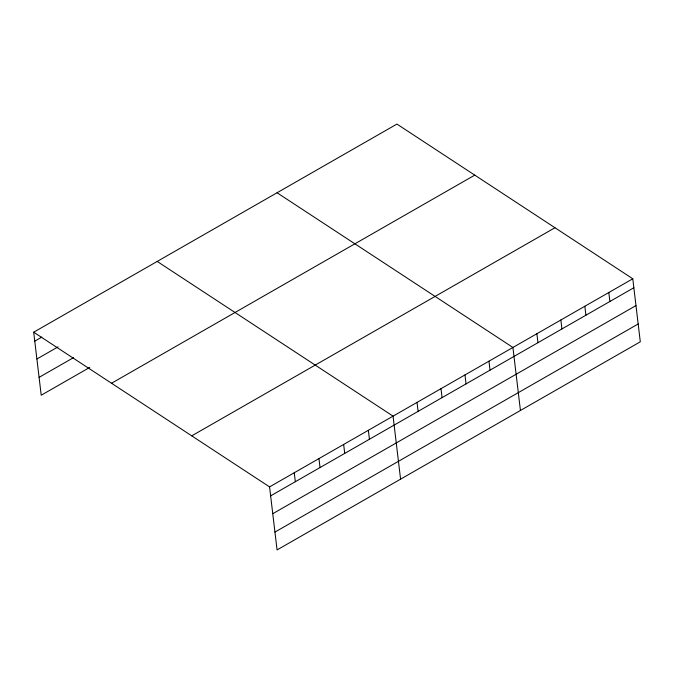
<?xml version="1.0" encoding="UTF-8"?>
<svg xmlns="http://www.w3.org/2000/svg" width="674" height="674" viewBox="0 0 674 674"><rect width="100%" height="100%" fill="white"/><g stroke="black" fill="none" stroke-linecap="round" stroke-linejoin="round"><path stroke-width="1.01" d="M33.7 332.198L396.927 124.075L632.785 278.783L640.3 341.802L277.073 549.925L269.566 486.898L33.7 332.198L41.215 395.217L89.735 367.414M34.77 341.154L41.822 337.11M36.893 358.998L58.065 346.866M39.084 377.373L73.491 357.667M111.539 383.245L474.757 175.13M191.728 435.851L554.955 227.736M269.566 486.898L632.785 278.783M270.628 495.862L633.855 287.747M272.759 513.706L635.978 305.583M274.95 532.081L638.177 323.967M277.056 192.756L512.922 347.464L520.438 410.483M157.194 261.436L393.06 416.144L400.575 479.163M608.816 292.524L609.877 301.48M584.838 306.257L585.908 315.221M560.869 319.99L561.939 328.954M536.892 333.731L537.962 342.687M488.945 361.197L490.015 370.161M464.976 374.938L466.046 383.894M441.007 388.671L442.068 397.635M417.029 402.403L418.099 411.367M368.358 430.298L369.428 439.254M343.656 444.444L344.726 453.408M318.962 458.598L320.032 467.562M294.26 472.752L295.33 481.708"/></g></svg>
